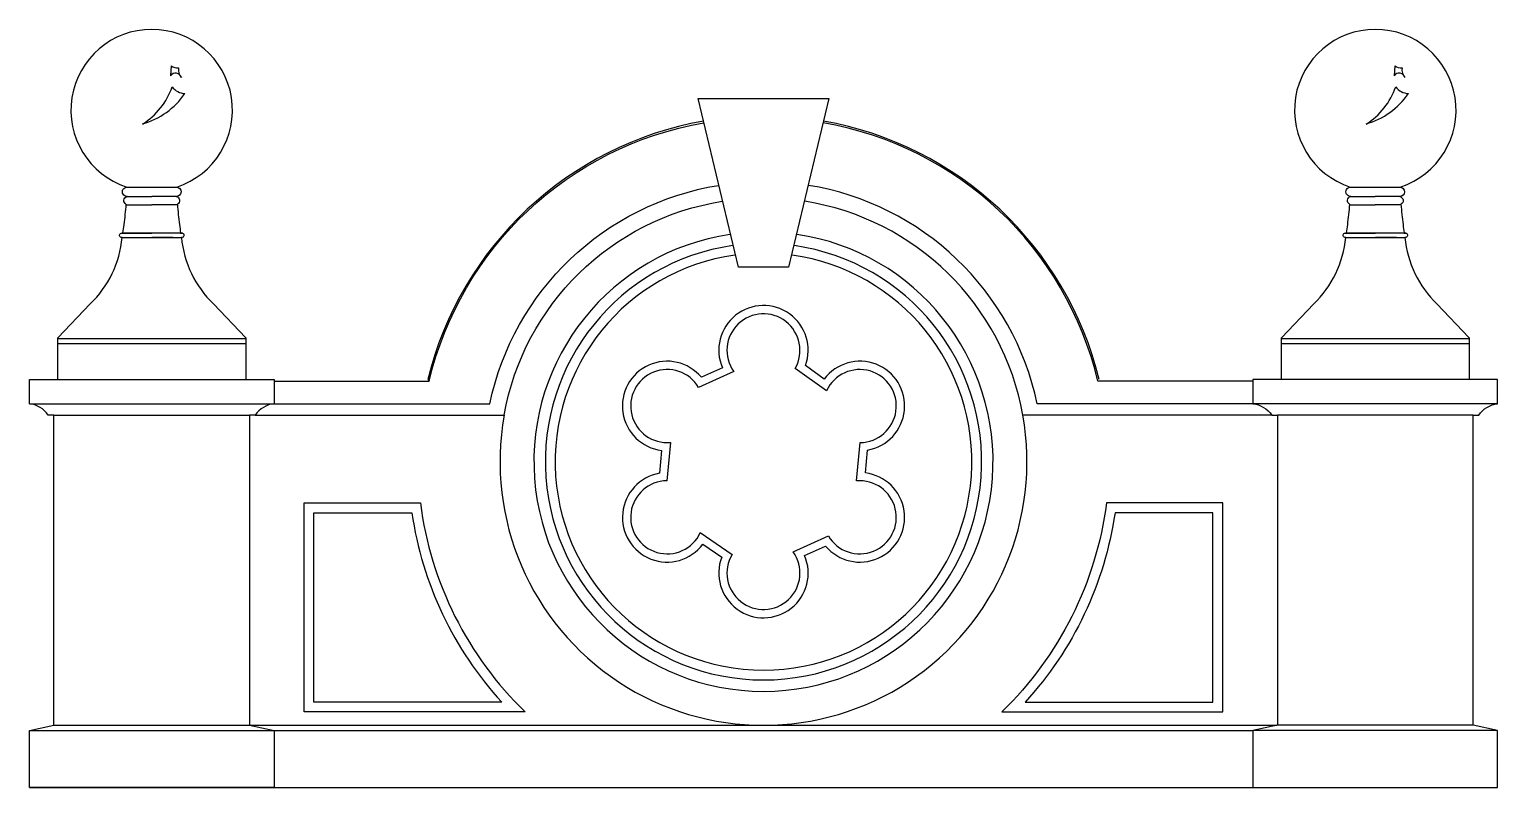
# Model space of a CAD drawing. Header units: metres. Extents: x 206 to 2006, y 1977 to 2906.
import ezdxf

# ---------------------------------------------------------------- set-up
doc = ezdxf.new("R2010")
doc.units = ezdxf.units.M
for name, color, linetype in [('2', 2, 'Continuous'), ('3', 3, 'Continuous'), ('4', 4, 'Continuous'), ('6', 7, 'Continuous'), ('7', 7, 'Continuous')]:
    doc.layers.add(name, color=color, linetype=linetype)

msp = doc.modelspace()

# ---------------------------------------------------------------- linework, layer by layer
at = {"layer": '2'}
msp.add_line((206.27, 1977.45), (2006.27, 1977.45), dxfattribs=at)
at = {"layer": '3'}
for p, q in [((380.13, 2861.84), (379.27, 2849.74)), ((1880.13, 2861.84), (1879.27, 2849.74)), ((326.24, 2701.69), (356.27, 2701.69)), ((386.29, 2701.69), (356.27, 2701.69)), ((1826.24, 2701.69), (1856.27, 2701.69)), ((1886.29, 2701.69), (1856.27, 2701.69)), ((324.98, 2691.5), (356.27, 2691.5)), ((387.74, 2691.5), (356.27, 2691.5)), ((1824.98, 2691.5), (1856.27, 2691.5)), ((1887.74, 2691.5), (1856.27, 2691.5)), ((319.45, 2651.43), (392.69, 2651.43)), ((394.04, 2656.97), (320.97, 2656.97)), ((320.97, 2656.97), (356.36, 2656.97)), ((382.28, 2651.43), (356.36, 2651.43)), ((1819.45, 2651.43), (1892.69, 2651.43)), ((1894.04, 2656.97), (1820.97, 2656.97)), ((1820.97, 2656.97), (1856.36, 2656.97)), ((1882.28, 2651.43), (1856.36, 2651.43)), ((471.5, 2527.45), (241.03, 2527.45)), ((1971.5, 2527.45), (1741.03, 2527.45)), ((694.77, 2477.45), (696.35, 2475.45)), ((236.27, 2433.76), (476.27, 2433.76)), ((1976.27, 2433.76), (1736.27, 2433.76)), ((235.76, 2053.8), (476.78, 2053.8)), ((476.78, 2053.8), (1735.76, 2053.8)), ((1976.78, 2053.8), (1735.76, 2053.8)), ((1976.78, 2053.8), (1735.76, 2053.8))]:
    msp.add_line(p, q, dxfattribs=at)
for points in [[(1233.91, 2391.08, 1.47), (1180.73, 2478.07), (1157.73, 2494.48, 1.47), (1055.81, 2491.93), (1030.1, 2480.21, 1.47), (981.34, 2390.67), (978.63, 2362.54, 1.47), (1031.92, 2275.7), (1055.06, 2259.82, 1.48), (1156.73, 2261.69), (1182.44, 2273.41, 1.47), (1231.2, 2362.95)], [(675.17, 2314.21, 0.15), (785.39, 2082.19), (555.07, 2082.19), (555.07, 2314.21)], [(1537.22, 2314.21, -0.15), (1427, 2082.19), (1657.31, 2082.19), (1657.31, 2314.21)]]:
    msp.add_lwpolyline(points, format="xyb", close=True, dxfattribs=at)
for centre, radius, start, end in [((385.41, 2845.16), 7.66, 18.45, 143.25), ((388.71, 2874.69), 15.45, 236.27, 271.87), ((402.38, 2856.81), 13.39, 169.49, 223.56), ((1885.41, 2845.16), 7.66, 18.45, 143.25), ((1888.71, 2874.69), 15.45, 236.27, 271.87), ((1902.38, 2856.81), 13.39, 169.49, 223.56), ((299.48, 2864.01), 86.44, 301.8, 341.18), ((318.59, 2882.08), 95.27, 286.11, 325.33), ((397.52, 2847.98), 20.1, 216.16, 268.38), ((1799.48, 2864.01), 86.44, 301.8, 341.18), ((1818.59, 2882.08), 95.27, 286.11, 325.33), ((1897.52, 2847.98), 20.1, 216.16, 268.38), ((1106.27, 2376.81), 423.62, 99.99, 166.26), ((1106.27, 2376.81), 423.62, 13.74, 80.01), ((1106.27, 2376.81), 281.42, 98.4, 81.62), ((1106.27, 2376.81), 267.42, 98.16, 81.87), ((1106.27, 2240.41), 54.77, 148.65, 149.35)]:
    msp.add_arc(centre, radius, start, end, dxfattribs=at)
at = {"layer": '4'}
for p, q in [((471.51, 2521.29), (241.22, 2521.29)), ((1971.51, 2521.29), (1741.22, 2521.29)), ((1971.5, 2528.48), (1971.5, 2477.45)), ((506.27, 2047.3), (1706.27, 2047.3))]:
    msp.add_line(p, q, dxfattribs=at)
for points in [[(506.27, 2475.45), (696.35, 2475.45, -0.3), (1033.23, 2792.06, -0.29)], [(1706.27, 2475.45), (1516.19, 2475.45, 0.3), (1179.31, 2792.06, 0.29)], [(241.18, 2477.45), (241.22, 2528.48), (280.87, 2570.14, 0.18), (320.04, 2651.43, -0.87), (318.69, 2656.97), (320.97, 2656.97), (321.02, 2657.3, 0.01), (322.44, 2667.24, 0.01), (325.03, 2692.11, -0.72), (326.24, 2701.69, -1), (326.03, 2713.3), (386.51, 2713.3, -1), (386.29, 2701.69, -0.71), (387.69, 2692.23, 0.01), (390.28, 2667.24, 0.01), (391.71, 2657.3), (391.75, 2656.97), (394.04, 2656.97, -0.87), (392.69, 2651.43, 0.18), (431.85, 2570.14), (471.5, 2528.48), (471.55, 2477.45)], [(506.27, 2447.81), (770.69, 2447.81, -0.31), (1051.11, 2715.35, -0.3)], [(1741.18, 2477.45), (1741.22, 2528.48), (1780.87, 2570.14, 0.18), (1820.04, 2651.43, -0.87), (1818.69, 2656.97), (1820.97, 2656.97), (1821.02, 2657.3, 0.01), (1822.44, 2667.24, 0.01), (1825.03, 2692.11, -0.72), (1826.24, 2701.69, -1), (1826.03, 2713.3), (1886.51, 2713.3, -1), (1886.29, 2701.69, -0.71), (1887.69, 2692.23, 0.01), (1890.28, 2667.24, 0.01), (1891.71, 2657.3), (1891.75, 2656.97), (1894.04, 2656.97, -0.87), (1892.69, 2651.43, 0.18), (1931.85, 2570.14), (1971.5, 2528.48), (1971.55, 2477.45)], [(1729.35, 2433.76), (1424.22, 2433.76, 0.32), (1156.78, 2695.84, 0.31)]]:
    msp.add_lwpolyline(points, format="xyb", dxfattribs=at)
for points in [[(236.27, 2433.76), (229.35, 2433.76, 0.22), (206.27, 2447.81), (206.27, 2477.45), (331.27, 2477.45), (506.27, 2477.45), (506.27, 2447.81, 0.22), (483.18, 2433.76), (476.27, 2433.76), (476.27, 2053.92), (506.27, 2047.3), (506.27, 1977.45), (331.27, 1977.45), (206.27, 1977.45), (206.27, 2047.3), (236.27, 2053.92)], [(1976.27, 2433.76), (1983.18, 2433.76, -0.22), (2006.27, 2447.81), (2006.27, 2477.45), (1881.27, 2477.45), (1706.27, 2477.45), (1706.27, 2447.81, -0.22), (1729.35, 2433.76), (1736.27, 2433.76), (1736.27, 2053.92), (1706.27, 2047.3), (1706.27, 1977.45), (1881.27, 1977.45), (2006.27, 1977.45), (2006.27, 2047.3), (1976.27, 2053.92)]]:
    msp.add_lwpolyline(points, format="xyb", close=True, dxfattribs=at)
for centre in [(356.27, 2807.45), (1856.27, 2807.45)]:
    msp.add_arc(centre, 99.03, 288.01, 251.99, dxfattribs=at)
at = {"layer": '6'}
msp.add_lwpolyline([(1075.47, 2614.94), (1026.27, 2821.92), (1106.27, 2821.92), (1186.27, 2821.92), (1136.92, 2614.94)], close=True, dxfattribs=at)
at = {"layer": '7'}
for p, q in [((471.5, 2528.48), (471.5, 2477.45)), ((206.27, 2447.81), (506.27, 2447.81)), ((2006.27, 2447.81), (1706.27, 2447.81)), ((206.27, 2047.3), (506.27, 2047.3)), ((2006.27, 2047.3), (1706.27, 2047.3)), ((2006.27, 2047.3), (1706.27, 2047.3))]:
    msp.add_line(p, q, dxfattribs=at)
for points in [[(1706.27, 2447.81), (1441.85, 2447.81, 0.31), (1161.35, 2715.37, 0.3)], [(483.18, 2433.76), (788.32, 2433.76, -0.32), (1055.67, 2695.83, -0.32)]]:
    msp.add_lwpolyline(points, format="xyb", dxfattribs=at)
for points in [[(1224.74, 2400.25, 1.82), (1183.7, 2463.67), (1145.21, 2491.13, 1.82), (1069.76, 2487.3), (1026.74, 2467.69, 1.82), (992.33, 2400.44), (987.79, 2353.37, 1.82), (1028.83, 2289.95), (1067.75, 2263.23, 1.84), (1142.77, 2266.32), (1185.8, 2285.93, 1.82), (1220.21, 2353.18)], [(685.68, 2326.21, 0.17), (813.97, 2070.19), (543.07, 2070.19), (543.07, 2326.21)], [(1526.71, 2326.21, -0.17), (1398.41, 2070.19), (1669.31, 2070.19), (1669.31, 2326.21)]]:
    msp.add_lwpolyline(points, format="xyb", close=True, dxfattribs=at)
for radius, start, end in [(255.42, 97.92, 82.11), (323.01, 169.85, 10.15)]:
    msp.add_arc((1106.27, 2376.81), radius, start, end, dxfattribs=at)

doc.saveas('drawing.dxf')
